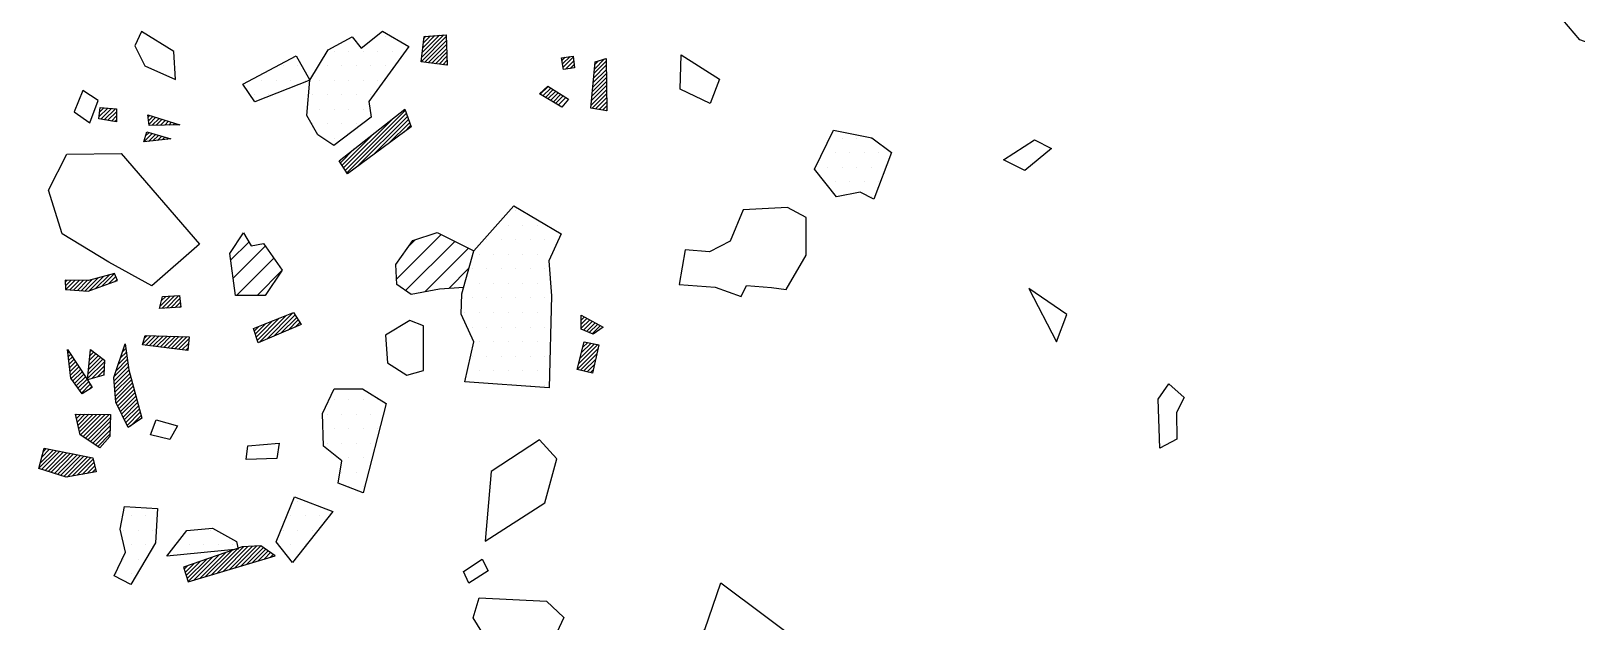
# Model space of a CAD drawing. Header units: metres. Extents: x -0.01 to 2, y -18.5 to -15.97.
# Drawn here: x -0.005 to 1.326, y -17.503 to -16.995 of the extents above; entities that cross this region are included whole.
import ezdxf

# ---------------------------------------------------------------- set-up
doc = ezdxf.new("R2010")
doc.units = ezdxf.units.M
doc.header["$LTSCALE"] = 25
doc.header["$MEASUREMENT"] = 0
doc.layers.get('0').update_dxf_attribs({"linetype": 'CONTINUOUS'})
for name, color, linetype in [('FEUER', 1, 'CONTINUOUS'), ('KNOCHEN', 2, 'CONTINUOUS'), ('KNOCHENSCHRAFF', 2, 'CONTINUOUS'), ('STEINE', 4, 'CONTINUOUS'), ('STEINESCHRAFF', 4, 'CONTINUOUS')]:
    doc.layers.add(name, color=color, linetype=linetype)

# ---------------------------------------------------------------- blocks, each defined once
blk = doc.blocks.new('*X10')
at = {"color": 0}
for p, q in [((33.13, -1702.11), (35.27, -1699.97)), ((33.18, -1701.71), (35.06, -1699.83)), ((33.22, -1701.31), (34.68, -1699.86)), ((33.27, -1700.91), (34.29, -1699.89)), ((33.32, -1700.51), (33.91, -1699.92)), ((33.36, -1700.11), (33.52, -1699.95)), ((33.41, -1702.19), (35.28, -1700.31)), ((33.72, -1702.23), (35.29, -1700.65)), ((34.03, -1702.27), (35.31, -1700.99)), ((34.34, -1702.31), (35.32, -1701.33)), ((34.65, -1702.36), (35.33, -1701.67)), ((34.96, -1702.4), (35.35, -1702.02)), ((35.27, -1702.44), (35.36, -1702.36)), ((5.36, -1706.9), (6.11, -1706.15)), ((5.41, -1706.5), (5.78, -1706.12)), ((5.45, -1706.11), (5.45, -1706.1)), ((5.52, -1707.09), (6.44, -1706.17)), ((5.82, -1707.14), (6.77, -1706.19)), ((6.12, -1707.19), (6.87, -1706.45)), ((6.43, -1707.25), (6.87, -1706.8)), ((6.73, -1707.3), (6.87, -1707.16)), ((9.59, -1706.91), (9.74, -1706.76)), ((9.63, -1707.23), (10.01, -1706.85)), ((9.66, -1707.55), (10.27, -1706.93)), ((9.94, -1707.62), (10.54, -1707.02)), ((10.3, -1707.62), (10.81, -1707.1)), ((10.66, -1707.61), (11.08, -1707.19)), ((11.02, -1707.6), (11.35, -1707.27)), ((26.43, -1711.29), (30.74, -1706.97)), ((26.56, -1711.5), (31.74, -1706.33)), ((26.7, -1711.72), (31.83, -1706.59)), ((27.55, -1711.22), (31.93, -1706.85)), ((28.91, -1710.22), (32.02, -1707.11)), ((9.22, -1709.05), (9.94, -1708.33)), ((9.35, -1708.56), (9.67, -1708.25)), ((9.62, -1709.01), (10.22, -1708.41)), ((10.01, -1708.96), (10.49, -1708.49)), ((10.41, -1708.92), (10.76, -1708.57)), ((10.8, -1708.88), (11.04, -1708.65)), ((11.38, -1707.6), (11.62, -1707.36)), ((11.74, -1707.59), (11.89, -1707.44)), ((12.1, -1707.58), (12.16, -1707.53)), ((26.29, -1711.07), (29.04, -1708.32)), ((30.27, -1709.21), (32.12, -1707.37)), ((31.63, -1708.21), (32.21, -1707.62)), ((11.2, -1708.84), (11.31, -1708.73)), ((26.15, -1710.86), (27.35, -1709.66)), ((5.07, -1721.68), (6.23, -1720.52)), ((5.62, -1721.49), (6.71, -1720.4)), ((2.45, -1721.13), (2.62, -1720.96)), ((2.47, -1721.46), (2.96, -1720.96)), ((2.51, -1721.77), (3.31, -1720.97)), ((2.84, -1721.79), (3.65, -1720.98)), ((3.17, -1721.82), (4, -1720.99)), ((3.5, -1721.84), (4.34, -1721)), ((3.82, -1721.87), (4.77, -1720.92)), ((4.15, -1721.9), (5.26, -1720.79)), ((4.52, -1721.88), (5.74, -1720.66)), ((6.17, -1721.29), (6.82, -1720.65)), ((6.73, -1721.09), (6.92, -1720.9)), ((10.62, -1723.2), (11.49, -1722.34)), ((10.74, -1722.73), (11.11, -1722.36)), ((10.79, -1723.39), (11.87, -1722.31)), ((11.17, -1723.37), (12.25, -1722.28)), ((11.54, -1723.34), (12.33, -1722.55)), ((11.92, -1723.32), (12.36, -1722.88)), ((12.29, -1723.3), (12.4, -1723.2)), ((18.91, -1725.88), (20.3, -1724.48)), ((19, -1726.14), (20.89, -1724.25)), ((19.19, -1726.3), (21.48, -1724.02)), ((19.81, -1726.04), (22.06, -1723.79)), ((20.42, -1725.78), (22.25, -1723.95)), ((21.03, -1725.52), (22.39, -1724.17)), ((21.65, -1725.26), (22.52, -1724.38)), ((22.26, -1725), (22.66, -1724.6)), ((9.12, -1726.47), (9.84, -1725.75)), ((9.28, -1725.96), (9.5, -1725.74)), ((9.36, -1726.58), (10.19, -1725.76)), ((9.68, -1726.62), (10.53, -1725.77)), ((10, -1726.66), (10.88, -1725.78)), ((10.31, -1726.69), (11.22, -1725.79)), ((10.63, -1726.73), (11.56, -1725.8)), ((10.95, -1726.77), (11.91, -1725.81)), ((11.26, -1726.81), (12.25, -1725.82)), ((11.58, -1726.84), (12.6, -1725.83)), ((11.9, -1726.88), (12.94, -1725.84)), ((18.73, -1725.35), (19.13, -1724.95)), ((18.82, -1725.61), (19.72, -1724.71)), ((2.67, -1727.26), (2.77, -1727.16)), ((4.57, -1727.49), (4.9, -1727.16)), ((4.61, -1727.1), (4.69, -1727.01)), ((7.21, -1727.67), (7.72, -1727.17)), ((7.39, -1727.14), (7.68, -1726.86)), ((7.57, -1726.61), (7.63, -1726.54)), ((12.21, -1726.92), (13.1, -1726.03)), ((12.53, -1726.95), (13.07, -1726.42)), ((12.84, -1726.99), (13.03, -1726.8)), ((2.71, -1727.58), (2.92, -1727.37)), ((2.75, -1727.89), (3.06, -1727.59)), ((2.79, -1728.21), (3.2, -1727.8)), ((2.83, -1728.52), (3.34, -1728.01)), ((2.87, -1728.83), (3.48, -1728.22)), ((2.91, -1729.15), (3.62, -1728.44)), ((4.37, -1729.45), (5.84, -1727.99)), ((4.41, -1729.06), (5.7, -1727.77)), ((4.45, -1728.67), (5.5, -1727.62)), ((4.49, -1728.28), (5.3, -1727.47)), ((4.53, -1727.88), (5.1, -1727.31)), ((4.74, -1729.44), (5.82, -1728.36)), ((6.67, -1729.63), (7.89, -1728.41)), ((6.68, -1729.27), (7.85, -1728.1)), ((6.86, -1728.74), (7.8, -1727.79)), ((7.03, -1728.21), (7.76, -1727.48)), ((2.97, -1729.44), (3.76, -1728.65)), ((3.12, -1729.65), (3.91, -1728.86)), ((3.26, -1729.86), (4.05, -1729.07)), ((3.41, -1730.06), (4.19, -1729.28)), ((3.55, -1730.27), (4.33, -1729.5)), ((3.7, -1730.48), (4.47, -1729.71)), ((3.85, -1730.69), (4.6, -1729.93)), ((5.23, -1729.3), (5.81, -1728.73)), ((5.73, -1729.16), (5.79, -1729.1)), ((6.7, -1729.96), (7.93, -1728.72)), ((6.72, -1730.29), (8.01, -1729)), ((6.74, -1730.62), (8.08, -1729.28)), ((6.77, -1730.95), (8.16, -1729.56)), ((6.79, -1731.28), (8.23, -1729.84)), ((4.5, -1730.38), (4.73, -1730.15)), ((6.85, -1731.57), (8.31, -1730.11)), ((6.96, -1731.81), (8.38, -1730.39)), ((7.08, -1732.05), (8.46, -1730.67)), ((7.2, -1732.29), (8.53, -1730.95)), ((7.31, -1732.52), (8.61, -1731.23)), ((3.36, -1732.58), (3.45, -1732.5)), ((3.43, -1732.87), (3.79, -1732.51)), ((3.5, -1733.16), (4.14, -1732.51)), ((3.56, -1733.45), (4.49, -1732.52)), ((3.63, -1733.74), (4.84, -1732.53)), ((3.69, -1734.02), (5.18, -1732.53)), ((3.77, -1734.3), (5.53, -1732.54)), ((3.99, -1734.44), (5.88, -1732.54)), ((4.2, -1734.58), (6.23, -1732.55)), ((7.43, -1732.76), (8.68, -1731.51)), ((7.54, -1733), (8.76, -1731.79)), ((7.66, -1733.24), (8.83, -1732.07)), ((7.78, -1733.48), (8.9, -1732.35)), ((4.41, -1734.72), (6.34, -1732.79)), ((4.62, -1734.86), (6.33, -1733.15)), ((4.83, -1735), (6.32, -1733.52)), ((5.05, -1735.14), (6.31, -1733.88)), ((8.07, -1733.53), (8.98, -1732.62)), ((5.26, -1735.29), (6.3, -1734.24)), ((0.19, -1737.17), (1.71, -1735.66)), ((0.32, -1736.69), (1.41, -1735.6)), ((0.44, -1736.21), (1.11, -1735.54)), ((0.45, -1737.26), (2, -1735.71)), ((0.57, -1735.73), (0.82, -1735.48)), ((0.72, -1737.35), (2.3, -1735.77)), ((0.98, -1737.44), (2.59, -1735.83)), ((1.25, -1737.52), (2.89, -1735.89)), ((1.52, -1737.61), (3.18, -1735.94)), ((1.78, -1737.7), (3.48, -1736)), ((2.05, -1737.79), (3.78, -1736.06)), ((2.32, -1737.87), (4.07, -1736.12)), ((2.62, -1737.93), (4.37, -1736.18)), ((3.05, -1737.85), (4.66, -1736.23)), ((3.48, -1737.77), (4.85, -1736.4)), ((3.9, -1737.7), (4.92, -1736.68)), ((4.33, -1737.62), (4.99, -1736.97)), ((4.76, -1737.55), (5.06, -1737.25)), ((14.04, -1746.66), (16.25, -1744.45)), ((14.54, -1746.51), (16.79, -1744.26)), ((15.05, -1746.36), (17.33, -1744.08)), ((15.55, -1746.21), (17.81, -1743.95)), ((16.05, -1746.06), (18.19, -1743.92)), ((16.56, -1745.91), (18.56, -1743.9)), ((17.06, -1745.76), (18.94, -1743.88)), ((17.57, -1745.6), (19.31, -1743.86)), ((18.07, -1745.45), (19.52, -1744)), ((18.57, -1745.3), (19.73, -1744.15)), ((19.08, -1745.15), (19.93, -1744.3)), ((19.58, -1745), (20.14, -1744.44)), ((20.09, -1744.85), (20.35, -1744.59)), ((12.71, -1745.87), (13.02, -1745.55)), ((12.79, -1746.14), (13.56, -1745.37)), ((12.88, -1746.4), (14.1, -1745.18)), ((12.96, -1746.67), (14.64, -1745)), ((13.05, -1746.94), (15.17, -1744.81)), ((13.53, -1746.81), (15.71, -1744.63))]:
    blk.add_line(p, q, dxfattribs=at)
blk = doc.blocks.new('*X11')
at = {"color": 0}
for p, q in [((45.23, -1702.03), (45.51, -1701.75)), ((45.29, -1702.33), (45.93, -1701.69)), ((45.35, -1702.62), (46.21, -1701.76)), ((45.53, -1702.79), (46.24, -1702.08)), ((45.95, -1702.72), (46.27, -1702.4)), ((43.37, -1704.95), (44.05, -1704.27)), ((43.59, -1705.08), (44.27, -1704.41)), ((43.81, -1705.22), (44.49, -1704.54)), ((44.03, -1705.35), (44.7, -1704.68)), ((44.25, -1705.48), (44.92, -1704.81)), ((44.47, -1705.62), (45.14, -1704.95)), ((44.69, -1705.75), (45.35, -1705.09)), ((44.91, -1705.88), (45.57, -1705.22))]:
    blk.add_line(p, q, dxfattribs=at)
blk = doc.blocks.new('*X12')
at = {"color": 0}
for p, q in [((48.03, -1702.77), (48.9, -1701.9)), ((47.88, -1704.33), (49.06, -1703.15)), ((47.92, -1703.94), (49.06, -1702.8)), ((47.95, -1703.55), (49.05, -1702.45)), ((47.99, -1703.16), (49.05, -1702.1)), ((48.06, -1702.38), (48.38, -1702.06)), ((47.74, -1705.88), (49.08, -1704.55)), ((47.78, -1705.49), (49.07, -1704.2)), ((47.81, -1705.1), (49.07, -1703.85)), ((47.85, -1704.71), (49.06, -1703.5)), ((47.83, -1706.15), (49.08, -1704.9)), ((48.13, -1706.2), (49.08, -1705.25)), ((48.43, -1706.26), (49.09, -1705.6)), ((48.73, -1706.31), (49.09, -1705.95)), ((49.02, -1706.37), (49.09, -1706.3)), ((46.9, -1724.05), (46.94, -1724.01)), ((46.9, -1724.41), (47.17, -1724.13)), ((46.9, -1724.76), (47.4, -1724.25)), ((46.9, -1725.11), (47.63, -1724.38)), ((47.09, -1725.28), (47.86, -1724.5)), ((47.34, -1725.38), (48.09, -1724.63)), ((47.59, -1725.48), (48.32, -1724.75)), ((47.84, -1725.58), (48.55, -1724.88)), ((46.54, -1728.65), (48.35, -1726.84)), ((46.66, -1728.18), (48.33, -1726.51)), ((46.78, -1727.7), (48.04, -1726.45)), ((46.9, -1727.23), (47.74, -1726.39)), ((47.03, -1726.75), (47.45, -1726.33)), ((47.15, -1726.28), (47.15, -1726.27)), ((46.82, -1728.73), (48.24, -1727.3)), ((47.11, -1728.79), (48.14, -1727.76)), ((47.39, -1728.86), (48.03, -1728.22)), ((47.68, -1728.93), (47.93, -1728.68))]:
    blk.add_line(p, q, dxfattribs=at)
blk = doc.blocks.new('*X18')
at = {"color": 0}
for p, q in [((30.99, -1720.87), (34.83, -1717.03)), ((31.77, -1721.86), (36.01, -1717.62)), ((32.05, -1718.04), (32.59, -1717.5)), ((33.42, -1721.97), (37.18, -1718.21)), ((35.48, -1721.68), (37.22, -1719.94))]:
    blk.add_line(p, q, dxfattribs=at)
blk = doc.blocks.new('*X19')
at = {"color": 0}
for p, q in [((-0.37, -1610.81), (-0.18, -1610.61)), ((-0.43, -1614.4), (1.49, -1612.48)), ((-0.4, -1612.61), (0.66, -1611.54)), ((-0.46, -1616.2), (2.33, -1613.41)), ((-0.49, -1618), (3.17, -1614.34)), ((-0.5, -1619.78), (2.65, -1616.63)), ((0.66, -1620.39), (1.99, -1619.05)), ((102.94, -1645.38), (105, -1643.33)), ((103.07, -1643.49), (104.04, -1642.52)), ((102.42, -1651.21), (109.46, -1644.17)), ((102.59, -1649.26), (107.15, -1644.71)), ((102.77, -1647.32), (105.96, -1644.13)), ((-0.44, -1649.77), (3.69, -1645.64)), ((-0.42, -1651.51), (5.03, -1646.06)), ((96.54, -1651.78), (102.94, -1645.38)), ((96.61, -1649.95), (101.07, -1645.49)), ((104.72, -1650.68), (109.85, -1645.54)), ((-0.39, -1653.25), (5.88, -1646.98)), ((97.13, -1652.96), (102.77, -1647.32)), ((97.32, -1647.46), (97.95, -1646.83)), ((108.01, -1649.15), (110.25, -1646.91)), ((-0.36, -1654.99), (6.74, -1647.89)), ((1.1, -1655.3), (7.7, -1648.7)), ((110.39, -1648.54), (110.65, -1648.28)), ((2.77, -1655.39), (8.72, -1649.45)), ((97.72, -1654.14), (102.59, -1649.26)), ((4.45, -1655.48), (9.37, -1650.56)), ((99.21, -1654.41), (102.42, -1651.21)), ((6.13, -1655.57), (10.03, -1651.68)), ((18.65, -1671.34), (20.74, -1669.24)), ((19.4, -1672.35), (21.5, -1670.26)), ((20.15, -1673.37), (22.25, -1671.27)), ((21.22, -1674.07), (23, -1672.29)), ((16.7, -1719.24), (18.26, -1717.68)), ((16.92, -1720.79), (19.68, -1718.03)), ((17.2, -1722.28), (20.42, -1719.07)), ((18.97, -1722.28), (21.14, -1720.11))]:
    blk.add_line(p, q, dxfattribs=at)
blk = doc.blocks.new('*X20')
at = {"color": 0}
for p, q in [((22.5, -1740), (22.5, -1740)), ((8.125, -1741.25), (8.125, -1741.25)), ((9.375, -1741.25), (9.375, -1741.25)), ((21.875, -1741.25), (21.875, -1741.25)), ((23.125, -1741.25), (23.125, -1741.25)), ((24.375, -1741.25), (24.375, -1741.25)), ((7.5, -1742.5), (7.5, -1742.5)), ((8.75, -1742.5), (8.75, -1742.5)), ((10, -1742.5), (10, -1742.5)), ((13.75, -1742.5), (13.75, -1742.5)), ((15, -1742.5), (15, -1742.5)), ((21.25, -1742.5), (21.25, -1742.5)), ((22.5, -1742.5), (22.5, -1742.5)), ((23.75, -1742.5), (23.75, -1742.5)), ((8.125, -1743.75), (8.125, -1743.75)), ((9.375, -1743.75), (9.375, -1743.75)), ((13.125, -1743.75), (13.125, -1743.75)), ((14.375, -1743.75), (14.375, -1743.75)), ((15.625, -1743.75), (15.625, -1743.75)), ((16.875, -1743.75), (16.875, -1743.75)), ((21.875, -1743.75), (21.875, -1743.75)), ((23.125, -1743.75), (23.125, -1743.75)), ((7.5, -1745), (7.5, -1745)), ((8.75, -1745), (8.75, -1745)), ((6.875, -1746.25), (6.875, -1746.25)), ((8.125, -1746.25), (8.125, -1746.25))]:
    blk.add_line(p, q, dxfattribs=at)
blk = doc.blocks.new('*X21')
at = {"color": 0}
for p, q in [((21.875, -1678.75), (21.875, -1678.75)), ((23.125, -1678.75), (23.125, -1678.75)), ((20, -1680), (20, -1680)), ((21.25, -1680), (21.25, -1680)), ((22.5, -1680), (22.5, -1680)), ((18.125, -1681.25), (18.125, -1681.25)), ((19.375, -1681.25), (19.375, -1681.25)), ((20.625, -1681.25), (20.625, -1681.25)), ((21.875, -1681.25), (21.875, -1681.25)), ((23.125, -1681.25), (23.125, -1681.25)), ((8.75, -1682.5), (8.75, -1682.5)), ((10, -1682.5), (10, -1682.5)), ((11.25, -1682.5), (11.25, -1682.5)), ((18.75, -1682.5), (18.75, -1682.5)), ((20, -1682.5), (20, -1682.5)), ((21.25, -1682.5), (21.25, -1682.5)), ((8.125, -1683.75), (8.125, -1683.75)), ((9.375, -1683.75), (9.375, -1683.75)), ((10.625, -1683.75), (10.625, -1683.75)), ((11.875, -1683.75), (11.875, -1683.75)), ((13.125, -1683.75), (13.125, -1683.75)), ((14.375, -1683.75), (14.375, -1683.75)), ((18.125, -1683.75), (18.125, -1683.75)), ((19.375, -1683.75), (19.375, -1683.75)), ((6.25, -1685), (6.25, -1685)), ((7.5, -1685), (7.5, -1685)), ((8.75, -1685), (8.75, -1685)), ((10, -1685), (10, -1685)), ((11.25, -1685), (11.25, -1685)), ((12.5, -1685), (12.5, -1685)), ((13.75, -1685), (13.75, -1685)), ((17.5, -1685), (17.5, -1685)), ((18.75, -1685), (18.75, -1685)), ((20, -1685), (20, -1685)), ((6.875, -1686.25), (6.875, -1686.25)), ((8.125, -1686.25), (8.125, -1686.25)), ((9.375, -1686.25), (9.375, -1686.25)), ((10.625, -1686.25), (10.625, -1686.25)), ((11.875, -1686.25), (11.875, -1686.25)), ((13.125, -1686.25), (13.125, -1686.25)), ((14.375, -1686.25), (14.375, -1686.25)), ((15.625, -1686.25), (15.625, -1686.25)), ((16.875, -1686.25), (16.875, -1686.25)), ((18.125, -1686.25), (18.125, -1686.25)), ((19.375, -1686.25), (19.375, -1686.25)), ((20.625, -1686.25), (20.625, -1686.25)), ((6.25, -1687.5), (6.25, -1687.5)), ((7.5, -1687.5), (7.5, -1687.5)), ((8.75, -1687.5), (8.75, -1687.5)), ((10, -1687.5), (10, -1687.5)), ((11.25, -1687.5), (11.25, -1687.5)), ((13.75, -1687.5), (13.75, -1687.5)), ((15, -1687.5), (15, -1687.5)), ((16.25, -1687.5), (16.25, -1687.5)), ((17.5, -1687.5), (17.5, -1687.5)), ((18.75, -1687.5), (18.75, -1687.5)), ((20, -1687.5), (20, -1687.5)), ((5.625, -1688.75), (5.625, -1688.75)), ((6.875, -1688.75), (6.875, -1688.75)), ((7.5, -1690), (7.5, -1690)), ((8.125, -1688.75), (8.125, -1688.75)), ((9.375, -1688.75), (9.375, -1688.75)), ((13.75, -1690), (13.75, -1690)), ((14.375, -1688.75), (14.375, -1688.75)), ((15, -1690), (15, -1690)), ((15.625, -1688.75), (15.625, -1688.75)), ((16.25, -1690), (16.25, -1690)), ((16.875, -1688.75), (16.875, -1688.75)), ((14.375, -1691.25), (14.375, -1691.25)), ((15.625, -1691.25), (15.625, -1691.25)), ((16.875, -1691.25), (16.875, -1691.25)), ((18.125, -1691.25), (18.125, -1691.25)), ((13.75, -1692.5), (13.75, -1692.5)), ((15, -1692.5), (15, -1692.5)), ((16.25, -1692.5), (16.25, -1692.5)), ((17.5, -1692.5), (17.5, -1692.5)), ((14.375, -1693.75), (14.375, -1693.75)), ((15.625, -1693.75), (15.625, -1693.75)), ((16.875, -1693.75), (16.875, -1693.75)), ((16.25, -1695), (16.25, -1695)), ((17.5, -1695), (17.5, -1695)), ((30, -1700), (30, -1700)), ((25.625, -1701.25), (25.625, -1701.25)), ((26.875, -1701.25), (26.875, -1701.25)), ((28.125, -1701.25), (28.125, -1701.25)), ((29.375, -1701.25), (29.375, -1701.25)), ((30.625, -1701.25), (30.625, -1701.25)), ((21.25, -1702.5), (21.25, -1702.5)), ((22.5, -1702.5), (22.5, -1702.5)), ((25, -1702.5), (25, -1702.5)), ((26.25, -1702.5), (26.25, -1702.5)), ((27.5, -1702.5), (27.5, -1702.5)), ((28.75, -1702.5), (28.75, -1702.5)), ((30, -1702.5), (30, -1702.5)), ((19.375, -1703.75), (19.375, -1703.75)), ((20.625, -1703.75), (20.625, -1703.75)), ((21.875, -1703.75), (21.875, -1703.75)), ((23.125, -1703.75), (23.125, -1703.75)), ((24.375, -1703.75), (24.375, -1703.75)), ((25.625, -1703.75), (25.625, -1703.75)), ((26.875, -1703.75), (26.875, -1703.75)), ((28.125, -1703.75), (28.125, -1703.75)), ((29.375, -1703.75), (29.375, -1703.75)), ((18.75, -1705), (18.75, -1705)), ((20, -1705), (20, -1705)), ((23.75, -1705), (23.75, -1705)), ((25, -1705), (25, -1705)), ((26.25, -1705), (26.25, -1705)), ((27.5, -1705), (27.5, -1705)), ((28.75, -1705), (28.75, -1705)), ((24.375, -1706.25), (24.375, -1706.25)), ((25.625, -1706.25), (25.625, -1706.25)), ((26.875, -1706.25), (26.875, -1706.25)), ((28.125, -1706.25), (28.125, -1706.25)), ((23.75, -1707.5), (23.75, -1707.5)), ((25, -1707.5), (25, -1707.5)), ((26.25, -1707.5), (26.25, -1707.5)), ((27.5, -1707.5), (27.5, -1707.5)), ((25.625, -1708.75), (25.625, -1708.75)), ((68.75, -1710), (68.75, -1710)), ((69.375, -1708.75), (69.375, -1708.75)), ((70, -1710), (70, -1710)), ((70.625, -1708.75), (70.625, -1708.75)), ((71.25, -1710), (71.25, -1710)), ((71.875, -1708.75), (71.875, -1708.75)), ((72.5, -1710), (72.5, -1710)), ((68.125, -1711.25), (68.125, -1711.25)), ((69.375, -1711.25), (69.375, -1711.25)), ((70.625, -1711.25), (70.625, -1711.25)), ((71.875, -1711.25), (71.875, -1711.25)), ((68.75, -1712.5), (68.75, -1712.5)), ((70, -1712.5), (70, -1712.5)), ((71.25, -1712.5), (71.25, -1712.5)), ((72.5, -1712.5), (72.5, -1712.5)), ((71.875, -1713.75), (71.875, -1713.75)), ((41.25, -1715), (41.25, -1715)), ((40.625, -1716.25), (40.625, -1716.25)), ((41.875, -1716.25), (41.875, -1716.25)), ((43.125, -1716.25), (43.125, -1716.25)), ((38.75, -1717.5), (38.75, -1717.5)), ((40, -1717.5), (40, -1717.5)), ((41.25, -1717.5), (41.25, -1717.5)), ((42.5, -1717.5), (42.5, -1717.5)), ((43.75, -1717.5), (43.75, -1717.5)), ((38.125, -1718.75), (38.125, -1718.75)), ((39.375, -1718.75), (39.375, -1718.75)), ((40.625, -1718.75), (40.625, -1718.75)), ((41.875, -1718.75), (41.875, -1718.75)), ((43.125, -1718.75), (43.125, -1718.75)), ((37.5, -1720), (37.5, -1720)), ((38.75, -1720), (38.75, -1720)), ((40, -1720), (40, -1720)), ((41.25, -1720), (41.25, -1720)), ((42.5, -1720), (42.5, -1720)), ((43.75, -1720), (43.75, -1720)), ((36.875, -1721.25), (36.875, -1721.25)), ((38.125, -1721.25), (38.125, -1721.25)), ((39.375, -1721.25), (39.375, -1721.25)), ((40.625, -1721.25), (40.625, -1721.25)), ((41.875, -1721.25), (41.875, -1721.25)), ((43.125, -1721.25), (43.125, -1721.25)), ((37.5, -1722.5), (37.5, -1722.5)), ((38.75, -1722.5), (38.75, -1722.5)), ((40, -1722.5), (40, -1722.5)), ((41.25, -1722.5), (41.25, -1722.5)), ((42.5, -1722.5), (42.5, -1722.5)), ((43.75, -1722.5), (43.75, -1722.5)), ((36.875, -1723.75), (36.875, -1723.75)), ((38.125, -1723.75), (38.125, -1723.75)), ((39.375, -1723.75), (39.375, -1723.75)), ((40.625, -1723.75), (40.625, -1723.75)), ((41.875, -1723.75), (41.875, -1723.75)), ((43.125, -1723.75), (43.125, -1723.75)), ((37.5, -1725), (37.5, -1725)), ((38.75, -1725), (38.75, -1725)), ((40, -1725), (40, -1725)), ((41.25, -1725), (41.25, -1725)), ((42.5, -1725), (42.5, -1725)), ((43.75, -1725), (43.75, -1725)), ((38.125, -1726.25), (38.125, -1726.25)), ((39.375, -1726.25), (39.375, -1726.25)), ((40.625, -1726.25), (40.625, -1726.25)), ((41.875, -1726.25), (41.875, -1726.25)), ((43.125, -1726.25), (43.125, -1726.25)), ((37.5, -1727.5), (37.5, -1727.5)), ((38.75, -1727.5), (38.75, -1727.5)), ((40, -1727.5), (40, -1727.5)), ((41.25, -1727.5), (41.25, -1727.5)), ((42.5, -1727.5), (42.5, -1727.5)), ((43.75, -1727.5), (43.75, -1727.5)), ((38.125, -1728.75), (38.125, -1728.75)), ((39.375, -1728.75), (39.375, -1728.75)), ((40.625, -1728.75), (40.625, -1728.75)), ((41.875, -1728.75), (41.875, -1728.75)), ((43.125, -1728.75), (43.125, -1728.75)), ((25.625, -1731.25), (25.625, -1731.25)), ((26.875, -1731.25), (26.875, -1731.25)), ((28.125, -1731.25), (28.125, -1731.25)), ((29.375, -1731.25), (29.375, -1731.25)), ((41.25, -1730), (41.25, -1730)), ((42.5, -1730), (42.5, -1730)), ((43.75, -1730), (43.75, -1730)), ((25, -1732.5), (25, -1732.5)), ((26.25, -1732.5), (26.25, -1732.5)), ((27.5, -1732.5), (27.5, -1732.5)), ((28.75, -1732.5), (28.75, -1732.5)), ((25.625, -1733.75), (25.625, -1733.75)), ((26.875, -1733.75), (26.875, -1733.75)), ((28.125, -1733.75), (28.125, -1733.75)), ((29.375, -1733.75), (29.375, -1733.75)), ((25, -1735), (25, -1735)), ((26.25, -1735), (26.25, -1735)), ((27.5, -1735), (27.5, -1735)), ((28.75, -1735), (28.75, -1735)), ((26.875, -1736.25), (26.875, -1736.25)), ((28.125, -1736.25), (28.125, -1736.25)), ((26.25, -1737.5), (26.25, -1737.5)), ((27.5, -1737.5), (27.5, -1737.5)), ((26.875, -1738.75), (26.875, -1738.75)), ((28.125, -1738.75), (28.125, -1738.75))]:
    blk.add_line(p, q, dxfattribs=at)

msp = doc.modelspace()

# ---------------------------------------------------------------- linework, layer by layer
at = {"layer": 'KNOCHEN'}
for points in [[(0.3312, -17.0215), (0.3338, -16.9996), (0.3526, -16.9981), (0.3536, -17.0245), (0.3312, -17.0215)], [(0.4538, -17.0282), (0.4518, -17.018), (0.462, -17.0165), (0.463, -17.0267), (0.4538, -17.0282)], [(0.491, -17.0638), (0.4772, -17.0613), (0.4808, -17.0216), (0.4905, -17.0185), (0.491, -17.0638)], [(0.433, -17.049), (0.4401, -17.0424), (0.4579, -17.0536), (0.4523, -17.0607), (0.433, -17.049)], [(0.0535, -17.0706), (0.0545, -17.061), (0.0687, -17.062), (0.0687, -17.0732), (0.0535, -17.0706)], [(0.0967, -17.0763), (0.0957, -17.0671), (0.1231, -17.0758), (0.0967, -17.0763)], [(0.2676, -17.1181), (0.2605, -17.1069), (0.317, -17.0622), (0.3226, -17.0774), (0.2676, -17.1181)], [(0.0921, -17.0905), (0.0947, -17.0819), (0.1155, -17.088), (0.0921, -17.0905)], [(0.0249, -17.2176), (0.0442, -17.2192), (0.0696, -17.21), (0.0671, -17.2039), (0.0447, -17.21), (0.0244, -17.2095), (0.0249, -17.2176)], [(0.1057, -17.234), (0.1083, -17.2238), (0.123, -17.2228), (0.1241, -17.233), (0.1057, -17.234)], [(0.1907, -17.2635), (0.1866, -17.2513), (0.2212, -17.2376), (0.2278, -17.2478), (0.1907, -17.2635)], [(0.4791, -17.2561), (0.469, -17.252), (0.469, -17.2398), (0.4878, -17.25), (0.4791, -17.2561)], [(0.091, -17.2655), (0.0935, -17.2574), (0.1312, -17.2584), (0.1301, -17.2701), (0.091, -17.2655)], [(0.0477, -17.3021), (0.0391, -17.3077), (0.0294, -17.294), (0.0264, -17.2695), (0.0436, -17.2955), (0.0477, -17.3021)], [(0.0579, -17.2914), (0.0436, -17.2955), (0.0462, -17.2695), (0.0584, -17.2787), (0.0579, -17.2914)], [(0.0787, -17.3367), (0.068, -17.3148), (0.0665, -17.2935), (0.0762, -17.2645), (0.0793, -17.2869), (0.0904, -17.3286), (0.0787, -17.3367)], [(0.4786, -17.2897), (0.4654, -17.2866), (0.4715, -17.2627), (0.4842, -17.2653), (0.4786, -17.2897)], [(0.0543, -17.354), (0.0375, -17.3428), (0.0334, -17.325), (0.0635, -17.3255), (0.0629, -17.3443), (0.0543, -17.354)], [(0.0253, -17.3794), (0.0019, -17.3718), (0.0065, -17.3545), (0.0482, -17.3626), (0.0512, -17.3749), (0.0253, -17.3794)], [(0.1265, -17.4568), (0.1305, -17.4695), (0.2053, -17.4472), (0.1931, -17.4385), (0.1768, -17.4395), (0.1265, -17.4568)]]:
    msp.add_lwpolyline(points, dxfattribs=at)
at = {"layer": 'STEINE'}
for points in [[(1.6349, -17.1408), (1.615, -17.1423), (1.5037, -17.1045), (1.4142, -17.0449), (1.3908, -17.0246), (1.3288, -17.0026), (1.3095, -16.9797), (1.252, -16.939), (1.3131, -16.8928), (1.3726, -16.8847), (1.478, -16.8395), (1.5126, -16.8304), (1.5593, -16.8518), (1.5923, -16.9312), (1.5963, -17.0075), (1.6232, -17.0711), (1.6303, -17.0874), (1.6522, -17.1128)], [(0.1196, -17.0366), (0.1181, -17.0127), (0.0901, -16.9954), (0.0845, -17.0076), (0.0931, -17.0249), (0.1196, -17.0366)], [(0.3205, -17.0083), (0.2859, -17.0556), (0.2879, -17.0693), (0.2559, -17.0937), (0.2421, -17.0845), (0.2325, -17.0677), (0.2351, -17.0372), (0.2509, -17.0113), (0.2717, -17.0001), (0.2793, -17.0098), (0.2977, -16.995), (0.3205, -17.0083)], [(0.1877, -17.056), (0.1776, -17.0407), (0.2234, -17.0163), (0.2351, -17.0372), (0.1877, -17.056)], [(0.5799, -17.0574), (0.554, -17.0451), (0.555, -17.0156), (0.5881, -17.0365), (0.5799, -17.0574)], [(0.0458, -17.0742), (0.0529, -17.0548), (0.0397, -17.0462), (0.0321, -17.0645), (0.0458, -17.0742)], [(0.6887, -17.1378), (0.6699, -17.1139), (0.6862, -17.0804), (0.7193, -17.087), (0.7361, -17.0997), (0.7208, -17.1399), (0.7091, -17.1338), (0.6887, -17.1378)], [(0.8327, -17.1059), (0.8592, -17.0887), (0.8739, -17.0963), (0.851, -17.1151), (0.8327, -17.1059)], [(0.0991, -17.2146), (0.062, -17.1942), (0.0218, -17.1698), (0.0101, -17.1321), (0.0259, -17.1011), (0.0727, -17.1006), (0.1403, -17.1785), (0.0991, -17.2146)], [(0.3763, -17.1843), (0.411, -17.1457), (0.4516, -17.1697), (0.4409, -17.1931), (0.4434, -17.2231), (0.4413, -17.3024), (0.3686, -17.2973), (0.3763, -17.2627), (0.3656, -17.2388), (0.3661, -17.2215), (0.3763, -17.1843)], [(0.5533, -17.2135), (0.5844, -17.2156), (0.6067, -17.2237), (0.6113, -17.2141), (0.6327, -17.2161), (0.6454, -17.2177), (0.6627, -17.1882), (0.6627, -17.1556), (0.6465, -17.147), (0.6083, -17.149), (0.5971, -17.1759), (0.5793, -17.1851), (0.5584, -17.1835), (0.5533, -17.2135)], [(0.1713, -17.2228), (0.1662, -17.1867), (0.178, -17.1689), (0.1846, -17.1801), (0.1952, -17.1781), (0.2115, -17.201), (0.1967, -17.2228), (0.1713, -17.2228)], [(0.3677, -17.2159), (0.3468, -17.2174), (0.3224, -17.2219), (0.3102, -17.2133), (0.3092, -17.196), (0.3239, -17.1756), (0.3448, -17.1685), (0.3763, -17.1843)], [(0.8783, -17.2627), (0.887, -17.2393), (0.8545, -17.2169), (0.8783, -17.2627)], [(0.333, -17.2876), (0.333, -17.2489), (0.3213, -17.2443), (0.3005, -17.257), (0.302, -17.2809), (0.3187, -17.2916), (0.333, -17.2876)], [(0.982, -17.3467), (0.9673, -17.3543), (0.9658, -17.3121), (0.9749, -17.2989), (0.9882, -17.3106), (0.9815, -17.3238), (0.982, -17.3467)], [(0.2627, -17.3653), (0.247, -17.3526), (0.246, -17.3246), (0.2562, -17.3033), (0.2806, -17.3033), (0.3009, -17.316), (0.281, -17.3928), (0.2597, -17.3847), (0.2627, -17.3653)], [(0.0979, -17.3428), (0.103, -17.3301), (0.1213, -17.3352), (0.1147, -17.3469), (0.0979, -17.3428)], [(0.1803, -17.3642), (0.1819, -17.3525), (0.2088, -17.35), (0.2068, -17.3632), (0.1803, -17.3642)], [(0.3863, -17.4346), (0.4377, -17.4016), (0.4479, -17.3635), (0.4331, -17.3472), (0.3914, -17.3746), (0.3863, -17.4346)], [(0.0668, -17.4643), (0.0765, -17.444), (0.0719, -17.4242), (0.0755, -17.4048), (0.104, -17.4064), (0.1024, -17.4359), (0.081, -17.472), (0.0668, -17.4643)], [(0.2062, -17.435), (0.222, -17.3963), (0.255, -17.4091), (0.2204, -17.4528), (0.2062, -17.435)], [(0.1121, -17.4476), (0.1294, -17.4252), (0.1513, -17.4232), (0.1721, -17.4349), (0.1736, -17.4415), (0.1121, -17.4476)], [(0.372, -17.4707), (0.3674, -17.4606), (0.3837, -17.4499), (0.3888, -17.4601), (0.372, -17.4707)], [(0.5611, -17.5508), (0.5591, -17.5304), (0.5754, -17.5106), (0.5892, -17.4704), (0.6654, -17.5275), (0.6542, -17.5554), (0.6181, -17.5676), (0.5932, -17.5656), (0.5611, -17.5508)], [(0.376, -17.5007), (0.3811, -17.4835), (0.4391, -17.4861), (0.4539, -17.5003), (0.4401, -17.5298), (0.434, -17.5583), (0.4065, -17.5649), (0.4009, -17.571), (0.3907, -17.5883), (0.3831, -17.5852), (0.3882, -17.5471), (0.3872, -17.5186), (0.376, -17.5007)]]:
    msp.add_lwpolyline(points, dxfattribs=at)

# ---------------------------------------------------------------- block references
at = {"layer": 'FEUER', "xscale": 0.01, "yscale": 0.01, "zscale": 0.01}
for name in ['*X19', '*X18']:
    msp.add_blockref(name, (0, 0), dxfattribs=at)
at = {"layer": 'KNOCHENSCHRAFF', "xscale": 0.01, "yscale": 0.01, "zscale": 0.01}
for name in ['*X10', '*X11', '*X12']:
    msp.add_blockref(name, (0, 0), dxfattribs=at)
at = {"layer": 'STEINESCHRAFF', "xscale": 0.01, "yscale": 0.01, "zscale": 0.01}
for name in ['*X21', '*X20']:
    msp.add_blockref(name, (0, 0), dxfattribs=at)

doc.saveas('drawing.dxf')
